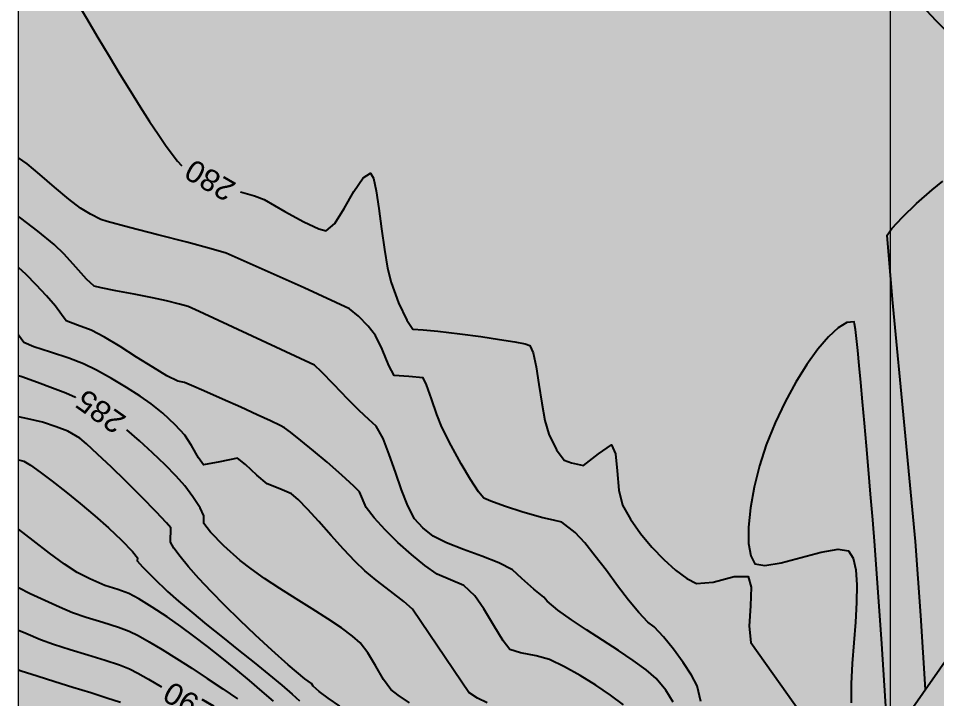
# Model space of a CAD drawing. Extents: x 61466 to 63015, y 108404 to 110397.
# Drawn here: x 62300 to 62352.7, y 109165.3 to 109204.3 of the extents above; entities that cross this region are included whole.
import ezdxf
from ezdxf.enums import TextEntityAlignment as Align

# ---------------------------------------------------------------- set-up
doc = ezdxf.new("R2010")
doc.units = 0
doc.header["$LTSCALE"] = 1.000015
doc.header["$MEASUREMENT"] = 0
for name, color, linetype in [('colore lago', 131, 'Continuous'), ('coordinate', 2, 'Continuous'), ('curve livello 5m', 7, 'Continuous'), ('Per+Mod Surf', 7, 'Continuous')]:
    doc.layers.add(name, color=color, linetype=linetype)
doc.layers.add('Colori bordi', color=5, linetype='Continuous', plot=False)
doc.layers.add('no_plot', color=5, linetype='Continuous', plot=False)
doc.styles.add('ARIAL', font='arial.ttf')

msp = doc.modelspace()

# ---------------------------------------------------------------- hatches: boundary and pattern name
at = {"layer": 'colore lago', "linetype": 'Continuous', "lineweight": 0}
msp.add_hatch(color=256, dxfattribs=at).paths.add_polyline_path([(62395.432, 109267.497), (62396.026, 109266.925), (62396.545, 109265.876), (62395.703, 109265.642), (62400.102, 109260.013), (62413.395, 109263.699), (62414.097, 109262.8), (62408.577, 109253.044), (62412.975, 109247.414), (62413.775, 109248.828), (62413.775, 109247.267), (62414.821, 109245.294), (62415.316, 109244.359), (62415.726, 109243.586), (62415.989, 109243.089), (62416.308, 109242.486), (62417.091, 109241.948), (62417.986, 109241.38), (62418.762, 109240.929), (62419.277, 109240.681), (62419.98, 109240.594), (62420.747, 109240.508), (62421.269, 109240.325), (62422.042, 109240.006), (62422.834, 109239.647), (62423.302, 109239.389), (62424.281, 109238.376), (62425.656, 109236.946), (62426.449, 109236.138), (62427.156, 109235.422), (62427.673, 109234.904), (62427.895, 109234.691), (62428.432, 109234.455), (62429.04, 109233.991), (62429.869, 109233.283), (62430.484, 109232.701), (62430.843, 109232.314), (62431.218, 109231.435), (62431.557, 109230.367), (62431.913, 109229.599), (62432.355, 109229.318), (62432.858, 109229.013), (62433.455, 109228.302), (62434.097, 109227.397), (62434.701, 109226.672), (62435.197, 109226.351), (62435.685, 109226.081), (62436.144, 109225.827), (62436.707, 109225.46), (62437.492, 109224.926), (62438.358, 109224.324), (62439.162, 109223.749), (62440.078, 109223.067), (62441.13, 109222.261), (62442.002, 109221.573), (62442.908, 109220.83), (62443.789, 109220.092), (62444.562, 109219.43), (62445.144, 109218.915), (62445.453, 109218.618), (62446.014, 109217.736), (62446.501, 109217.012), (62447.153, 109216.771), (62448.876, 109216.153), (62447.183, 109207.821), (62446.943, 109206.638), (62441.595, 109207.566), (62436.09, 109208.111), (62430.527, 109208.307), (62424.984, 109208.14), (62419.433, 109207.618), (62413.953, 109206.708), (62408.529, 109205.43), (62403.21, 109203.835), (62398.021, 109201.868), (62392.955, 109199.558), (62388.067, 109196.944), (62383.347, 109193.985), (62379.143, 109190.99), (62374.987, 109187.599), (62370.912, 109183.823), (62367.864, 109180.621), (62364.577, 109176.791), (62361.992, 109173.373), (62358.884, 109168.77), (62356.087, 109163.954), (62353.615, 109158.995), (62351.491, 109153.861), (62349.698, 109148.591), (62348.257, 109143.219), (62347.162, 109137.77), (62346.433, 109132.277), (62346.076, 109126.898), (62346.067, 109121.341), (62346.414, 109115.779), (62347.156, 109110.285), (62348.241, 109104.828), (62349.108, 109101.614), (62347.868, 109098.968), (62343.805, 109097.411), (62343.071, 109098.002), (62342.215, 109098.471), (62341.494, 109098.676), (62340.731, 109098.468), (62339.788, 109097.966), (62338.814, 109097.438), (62337.958, 109097.152), (62337.463, 109097.238), (62336.538, 109097.445), (62334.253, 109098.04), (62331.322, 109098.856), (62328.139, 109099.756), (62325.098, 109100.605), (62322.593, 109101.266), (62321.848, 109101.432), (62320.984, 109101.616), (62320.474, 109101.737), (62319.859, 109102.034), (62319.103, 109102.406), (62317.961, 109102.895), (62316.581, 109103.457), (62315.066, 109104.06), (62313.523, 109104.67), (62312.055, 109105.255), (62310.769, 109105.782), (62309.769, 109106.218), (62309.112, 109106.546), (62308.074, 109107.202), (62305.134, 109108.9), (62301.974, 109110.917), (62300, 109112.216), (62300, 109301.173), (62331.882, 109318.75), (62334.507, 109316.583), (62338.392, 109313.671), (62343.084, 109310.793), (62348.103, 109307.499), (62352.959, 109303.893), (62356.982, 109301.743), (62363.411, 109296.783), (62364.524, 109296.264), (62365.637, 109295.744), (62364.74, 109295.415), (62363.36, 109294.91), (62368.197, 109289.653), (62381.151, 109294.398), (62381.923, 109293.558), (62377.207, 109283.389), (62382.044, 109278.132), (62383.531, 109281.339), (62384.61, 109280.843), (62384.891, 109280.571), (62385.513, 109280.078), (62386.29, 109279.511), (62387.153, 109278.905), (62388.028, 109278.295), (62388.845, 109277.717), (62389.533, 109277.207), (62390.019, 109276.799), (62390.461, 109276.26), (62391.046, 109275.538), (62391.593, 109274.911), (62392.228, 109274.192), (62392.561, 109273.803), (62392.862, 109273.159), (62393.16, 109272.316), (62393.758, 109270.407), (62394.064, 109269.526), (62394.378, 109268.819)])

# ---------------------------------------------------------------- linework, layer by layer
at = {"layer": 'Colori bordi', "linetype": 'Continuous', "lineweight": 0, "flags": 128}
msp.add_lwpolyline([(62300, 109112.216), (62300, 109301.173)], dxfattribs=at)
at = {"layer": 'coordinate', "linetype": 'Continuous', "lineweight": 0}
msp.add_line((62350, 109333.555), (62350, 108959.046), dxfattribs=at)
at = {"layer": 'curve livello 5m', "color": 2, "flags": 128}
for points in [[(62303.382, 109205.203), (62303.905, 109204.301), (62304.557, 109203.192), (62305.199, 109202.117), (62305.824, 109201.087), (62306.424, 109200.114), (62306.994, 109199.208), (62307.525, 109198.382), (62308.011, 109197.647), (62308.444, 109197.014), (62308.817, 109196.496), (62309.124, 109196.103), (62309.357, 109195.847), (62309.357, 109195.847)], [(62312.739, 109194.347), (62313.535, 109194.112), (62314.094, 109193.903), (62314.094, 109193.903), (62314.104, 109193.895), (62315.281, 109193.206), (62316.378, 109192.621), (62317.227, 109192.224), (62317.663, 109192.099), (62317.663, 109192.099), (62318.143, 109192.521), (62318.69, 109193.379), (62319.249, 109194.358), (62319.768, 109195.142), (62320.194, 109195.416), (62320.194, 109195.416), (62320.361, 109195.119), (62320.519, 109194.399), (62320.674, 109193.39), (62320.831, 109192.226), (62320.997, 109191.041), (62321.177, 109189.97), (62321.376, 109189.146), (62321.376, 109189.146), (62321.81, 109187.973), (62322.272, 109186.983), (62322.623, 109186.471), (62322.623, 109186.471), (62323.225, 109186.419), (62324.065, 109186.357), (62324.065, 109186.357), (62325.318, 109186.201), (62326.517, 109186.037), (62327.591, 109185.877), (62328.467, 109185.732), (62329.07, 109185.614), (62329.328, 109185.533), (62329.529, 109185.097), (62329.701, 109184.302), (62329.86, 109183.293), (62330.023, 109182.216), (62330.206, 109181.218), (62330.423, 109180.443), (62330.869, 109179.543), (62331.312, 109178.94), (62331.733, 109178.799), (62332.407, 109178.647), (62333.267, 109179.311), (62334.014, 109179.823), (62334.258, 109179.316), (62334.355, 109178.328), (62334.44, 109177.222), (62334.645, 109176.363), (62335.109, 109175.563), (62335.683, 109174.75), (62336.33, 109173.964), (62337.013, 109173.244), (62337.694, 109172.63), (62338.337, 109172.16), (62338.903, 109171.874), (62339.854, 109171.956), (62341.066, 109172.269), (62341.868, 109172.282), (62342.04, 109171.66), (62341.996, 109170.595), (62341.925, 109169.426), (62342.018, 109168.493), (62346.119, 109162.691)], [(62352.028, 109165.794), (62351.758, 109170.037), (62351.45, 109174.278), (62351.45, 109174.278), (62350.855, 109180.738), (62350.135, 109188.17), (62349.829, 109191.851), (62349.829, 109191.851), (62350.108, 109192.234), (62350.714, 109192.878), (62351.524, 109193.662), (62352.417, 109194.463), (62352.417, 109194.463), (62353.023, 109194.958)], [(62303.286, 109182.544), (62303.286, 109182.544), (62302.717, 109182.79), (62301.967, 109183.083), (62301.104, 109183.401), (62300.192, 109183.719), (62300, 109183.782)], [(62322.43, 109165.025), (62321.776, 109165.476), (62321.373, 109165.801), (62320.943, 109166.369), (62320.497, 109167.127), (62320.05, 109167.89), (62319.612, 109168.476), (62319.167, 109168.859), (62318.527, 109169.323), (62317.741, 109169.848), (62316.858, 109170.414), (62315.927, 109171.003), (62314.999, 109171.595), (62314.121, 109172.17), (62313.344, 109172.708), (62312.717, 109173.192), (62311.788, 109174.027), (62311.015, 109174.816), (62310.631, 109175.321), (62310.639, 109175.748), (62310.419, 109176.21), (62310.015, 109176.851), (62309.546, 109177.478), (62309.054, 109178.029), (62308.42, 109178.677), (62307.7, 109179.369), (62306.948, 109180.053), (62306.22, 109180.679)], [(62300, 109169.206), (62300.428, 109169.018), (62301.262, 109168.671), (62302.02, 109168.399), (62302.966, 109168.096), (62303.986, 109167.782), (62304.971, 109167.479), (62305.806, 109167.205), (62306.382, 109166.98), (62306.853, 109166.736), (62307.472, 109166.384), (62308.208, 109165.944)]]:
    msp.add_lwpolyline(points, dxfattribs=at)
at = {"layer": 'no_plot', "flags": 128}
for points in [[(62357.11, 109204.584), (62356.095, 109203.858), (62355.21, 109203.251), (62354.557, 109202.837), (62354.237, 109202.69), (62354.237, 109202.69), (62353.94, 109202.891), (62353.382, 109203.408), (62352.645, 109204.152), (62351.812, 109205.033)], [(62339.154, 109165.115), (62338.937, 109166.003), (62338.603, 109166.613), (62338.129, 109167.339), (62337.575, 109168.099), (62337, 109168.812), (62336.463, 109169.396), (62336.463, 109169.396), (62336.103, 109169.652), (62335.585, 109170.205), (62335, 109170.925), (62334.373, 109171.748), (62333.729, 109172.611), (62333.093, 109173.448), (62332.489, 109174.198), (62331.943, 109174.795), (62331.943, 109174.795), (62331.18, 109175.387), (62330.699, 109175.5), (62330.087, 109175.635), (62330.087, 109175.635), (62328.943, 109175.971), (62327.892, 109176.308), (62327.092, 109176.592), (62326.701, 109176.77), (62326.39, 109177.141), (62325.936, 109177.832), (62325.395, 109178.745), (62324.827, 109179.783), (62324.289, 109180.847), (62324.006, 109181.56), (62323.691, 109182.471), (62323.406, 109183.277), (62323.212, 109183.676), (62322.392, 109183.743), (62321.56, 109183.808), (62321.243, 109184.369), (62320.87, 109185.314), (62320.491, 109186.101), (62320.058, 109186.635), (62319.505, 109187.2), (62319, 109187.627), (62316.4, 109188.833), (62311.927, 109190.826), (62311.064, 109191.078), (62309.655, 109191.448), (62307.994, 109191.873), (62306.374, 109192.293), (62305.089, 109192.646), (62304.73, 109192.762), (62304.14, 109193.057), (62303.569, 109193.394), (62302.886, 109193.916), (62302.069, 109194.612), (62301.236, 109195.338), (62300.505, 109195.948), (62300, 109196.297)], [(62337.562, 109165.066), (62337.132, 109165.749), (62336.576, 109166.417), (62336.576, 109166.417), (62336.002, 109166.913), (62335.264, 109167.453), (62334.414, 109168.025), (62333.505, 109168.614), (62332.589, 109169.207), (62331.718, 109169.79), (62330.945, 109170.349), (62330.323, 109170.87), (62330.323, 109170.87), (62330.148, 109171.086), (62329.561, 109171.543), (62328.884, 109172.17), (62328.342, 109172.662), (62327.563, 109173.059), (62326.581, 109173.441), (62325.534, 109173.817), (62324.557, 109174.198), (62323.788, 109174.593), (62323.204, 109175.069), (62322.73, 109175.588), (62322.333, 109176.32), (62321.97, 109177.243), (62321.623, 109178.259), (62321.277, 109179.272), (62320.915, 109180.187), (62320.521, 109180.907), (62320.106, 109181.287), (62319.548, 109181.79), (62318.9, 109182.446), (62318.103, 109183.28), (62317.388, 109184.023), (62316.991, 109184.407), (62310.374, 109187.475), (62309.747, 109187.754), (62309.233, 109187.902), (62308.5, 109188.086), (62307.688, 109188.258), (62306.641, 109188.462), (62305.584, 109188.664), (62304.744, 109188.832), (62304.347, 109188.932), (62303.911, 109189.323), (62303.291, 109190.011), (62302.626, 109190.758), (62302.053, 109191.328), (62301.116, 109192.085), (62300.144, 109192.821), (62300, 109192.923)], [(62334.715, 109164.914), (62333.97, 109165.472), (62333.125, 109166.042), (62332.227, 109166.594), (62331.321, 109167.097), (62330.455, 109167.519), (62330.455, 109167.519), (62329.699, 109167.723), (62328.802, 109167.891), (62328.196, 109168.084), (62327.802, 109168.583), (62327.271, 109169.463), (62326.7, 109170.423), (62326.188, 109171.163), (62325.547, 109171.752), (62324.778, 109172.077), (62324.015, 109172.401), (62323.314, 109172.905), (62322.546, 109173.533), (62321.769, 109174.232), (62321.038, 109174.95), (62320.41, 109175.634), (62319.942, 109176.23), (62319.567, 109177.135), (62319.239, 109177.459), (62318.548, 109178.085), (62317.703, 109178.826), (62316.937, 109179.476), (62316.201, 109180.085), (62315.608, 109180.561), (62315.271, 109180.811), (62315.013, 109180.941), (62314.465, 109181.199), (62313.69, 109181.555), (62312.752, 109181.98), (62311.716, 109182.445), (62310.646, 109182.921), (62309.924, 109183.235), (62309.526, 109183.4), (62309.15, 109183.481), (62308.524, 109183.793), (62307.707, 109184.28), (62306.782, 109184.864), (62305.831, 109185.467), (62304.938, 109186.01), (62304.185, 109186.413), (62303.387, 109186.691), (62302.739, 109186.931), (62302.466, 109187.305), (62302.128, 109187.785), (62301.612, 109188.379), (62301.021, 109189.014), (62300.454, 109189.589), (62300.011, 109189.998), (62300, 109190.006)], [(62349.893, 109162.74), (62349.533, 109168.404), (62349.121, 109174.063), (62349.121, 109174.063), (62349.002, 109175.534), (62348.882, 109176.989), (62348.762, 109178.408), (62348.644, 109179.777), (62348.529, 109181.076), (62348.42, 109182.288), (62348.318, 109183.396), (62348.224, 109184.382), (62348.141, 109185.23), (62348.069, 109185.92), (62348.01, 109186.436), (62347.967, 109186.761), (62347.94, 109186.876), (62347.94, 109186.876), (62347.527, 109186.838), (62347.029, 109186.546), (62346.467, 109186.029), (62345.861, 109185.316), (62345.232, 109184.436), (62344.601, 109183.419), (62343.988, 109182.292), (62343.414, 109181.086), (62342.9, 109179.829), (62342.504, 109178.624), (62342.199, 109177.396), (62341.991, 109176.206), (62341.885, 109175.113), (62341.888, 109174.176), (62342.005, 109173.455), (62342.243, 109173.01), (62342.808, 109172.898), (62343.759, 109173.064), (62344.905, 109173.369), (62346.056, 109173.677), (62347.022, 109173.85), (62347.612, 109173.749), (62347.888, 109173.323), (62348.04, 109172.656), (62348.094, 109171.792), (62348.075, 109170.777), (62348.009, 109169.656), (62347.92, 109168.475), (62347.834, 109167.279), (62347.776, 109166.112), (62347.773, 109165.02)], [(62326.895, 109165.035), (62326.342, 109165.299), (62325.835, 109165.622), (62325.442, 109166.218), (62322.615, 109170.409), (62322.119, 109170.837), (62321.347, 109171.43), (62320.523, 109172.057), (62319.875, 109172.591), (62319.32, 109173.14), (62318.658, 109173.847), (62317.944, 109174.634), (62317.234, 109175.423), (62316.582, 109176.136), (62316.043, 109176.694), (62315.672, 109177.019), (62314.993, 109177.298), (62314.275, 109177.585), (62313.682, 109178.08), (62313.034, 109178.704), (62312.561, 109179.056), (62311.562, 109178.856), (62310.616, 109178.685), (62310.331, 109179.074), (62309.924, 109179.789), (62309.541, 109180.387), (62308.996, 109180.968), (62308.283, 109181.635), (62307.616, 109182.187), (62306.994, 109182.618), (62306.202, 109183.118), (62305.333, 109183.631), (62304.48, 109184.103), (62303.735, 109184.478), (62302.903, 109184.795), (62301.849, 109185.136), (62300.884, 109185.453), (62300.316, 109185.703), (62300, 109186.112)], [(62318.431, 109164.835), (62317.776, 109165.292), (62317.26, 109165.679), (62316.912, 109165.98), (62316.812, 109166.132), (62316.422, 109166.399), (62315.479, 109167.206), (62314.533, 109168.048), (62313.6, 109168.907), (62312.699, 109169.764), (62311.847, 109170.603), (62311.061, 109171.406), (62310.358, 109172.154), (62309.756, 109172.831), (62309.272, 109173.418), (62308.923, 109173.897), (62308.727, 109174.252), (62308.742, 109175.07), (62308.495, 109175.36), (62307.899, 109175.989), (62307.074, 109176.828), (62306.144, 109177.754), (62305.333, 109178.54), (62304.545, 109179.287), (62303.902, 109179.878), (62303.526, 109180.201), (62302.836, 109180.609), (62302.176, 109180.868), (62301.388, 109181.127), (62300.546, 109181.327), (62300, 109181.437)], [(62300, 109178.967), (62300.319, 109178.882), (62300.319, 109178.882), (62300.701, 109178.656), (62301.257, 109178.269), (62301.945, 109177.752), (62302.723, 109177.14), (62303.547, 109176.465), (62304.377, 109175.762), (62305.169, 109175.064), (62305.169, 109175.064), (62305.923, 109174.351), (62306.537, 109173.717), (62306.826, 109173.352), (62306.826, 109173.352), (62306.823, 109173.183), (62307.117, 109172.829), (62307.762, 109172.171), (62308.563, 109171.407), (62308.563, 109171.407), (62309.186, 109170.857), (62309.943, 109170.221), (62310.796, 109169.526), (62311.704, 109168.797), (62312.628, 109168.059), (62313.53, 109167.339), (62314.369, 109166.661), (62315.108, 109166.05), (62315.705, 109165.534), (62316.123, 109165.136)], [(62314.626, 109165.121), (62313.982, 109165.687), (62313.256, 109166.305), (62312.476, 109166.952), (62311.666, 109167.608), (62310.853, 109168.251), (62310.061, 109168.859), (62309.318, 109169.412), (62308.529, 109169.963), (62307.677, 109170.521), (62306.902, 109170.998), (62306.343, 109171.305), (62305.696, 109171.522), (62304.96, 109171.762), (62304.1, 109172.143), (62303.379, 109172.511), (62302.649, 109172.989), (62301.788, 109173.618), (62300.849, 109174.337), (62300, 109175)], [(62300, 109171.65), (62300.679, 109171.309), (62301.511, 109170.914), (62302.352, 109170.536), (62303.111, 109170.217), (62303.111, 109170.217), (62303.882, 109169.949), (62304.841, 109169.652), (62305.748, 109169.369), (62306.362, 109169.142), (62306.362, 109169.142), (62306.863, 109168.885), (62307.5, 109168.525), (62308.245, 109168.082), (62309.068, 109167.573), (62309.941, 109167.018), (62310.836, 109166.434), (62311.722, 109165.839), (62312.573, 109165.252)], [(62305.852, 109165.04), (62305.08, 109165.304), (62304.152, 109165.599), (62303.132, 109165.913), (62302.083, 109166.234), (62301.071, 109166.55), (62300.16, 109166.852), (62300, 109166.91)]]:
    msp.add_lwpolyline(points, dxfattribs=at)
at = {"layer": 'Per+Mod Surf', "linetype": 'Continuous'}
msp.add_line((62367.419, 109187.801), (62349.404, 109162.041), dxfattribs=at)

# ---------------------------------------------------------------- texts
at = {"layer": 'coordinate', "color": 1, "style": 'ARIAL'}
for s, rotation, p in [('280', 149.9077, (62310.042, 109196.268)), ('285', 144.7916, (62303.881, 109183.085)), ('290', 149.9077, (62308.805, 109166.306))]:
    msp.add_text(s, height=1.25, rotation=rotation, dxfattribs=at).set_placement(p, align=Align.RIGHT)

doc.saveas('drawing.dxf')
